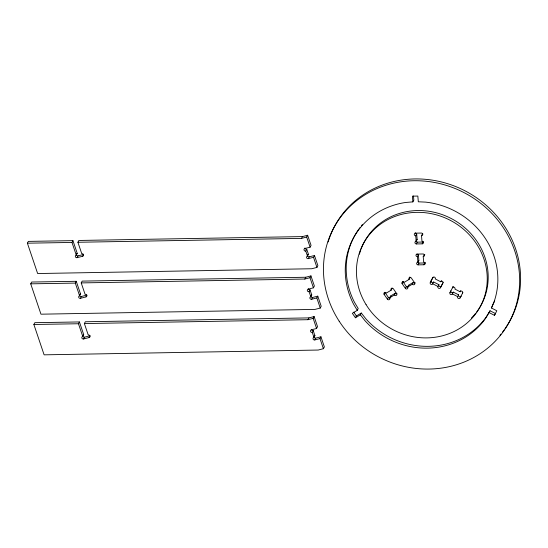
<?xml version="1.0" encoding="UTF-8"?>
<svg xmlns="http://www.w3.org/2000/svg" width="548" height="548" viewBox="0 0 548 548"><rect width="100%" height="100%" fill="white"/><g stroke="black" fill="none" stroke-linecap="round" stroke-linejoin="round"><path stroke-width="0.82" d="M494.467 315.347L496.817 310.771L491.433 307.997L494.118 301.695A77.46 72.021 27.9 0 0 425.563 202.116L418.309 201.787L417.843 196.061L412.411 196.157L412.877 201.883L405.698 202.465A77.46 72.021 27.9 0 0 353.556 304.154L357.262 310.339L352.343 313.292L355.433 317.778L360.351 314.819L361.303 313.024L365.79 318.737A77.46 72.021 27.9 0 0 486.494 316.628L490.035 310.771L495.426 313.545L494.467 315.347L489.083 312.572L485.542 318.429A77.46 72.021 27.9 0 1 364.838 320.539L360.351 314.819M494.734 300.688L491.433 307.997M430.276 282.535L432.776 277.672A1.384 1.288 27.9 0 1 434.591 277.165A1.384 1.288 27.9 0 1 435.235 278.939L440.736 281.775A1.226 1.144 27.9 0 1 442.346 281.316A1.226 1.144 27.9 0 1 442.921 282.898L440.428 287.762A1.384 1.288 27.9 0 1 438.606 288.275A1.384 1.288 27.9 0 1 437.962 286.494L432.742 283.802A1.384 1.288 27.9 0 1 430.92 284.316A1.384 1.288 27.9 0 1 430.276 282.535L433.016 277.261M440.428 287.762L443.161 282.487M449.956 292.673L450.908 290.872A1.384 1.288 27.9 0 0 451.552 292.646A1.384 1.288 27.9 0 0 453.367 292.139L458.594 294.831A1.384 1.288 27.9 0 0 459.238 296.605A1.384 1.288 27.9 0 0 461.053 296.098L460.101 297.893A1.384 1.288 27.9 0 1 458.286 298.407A1.384 1.288 27.9 0 1 457.642 296.626L452.415 293.94A1.384 1.288 27.9 0 1 450.6 294.447A1.384 1.288 27.9 0 1 449.956 292.673L453.045 286.7M460.101 297.893L462.834 292.618M314.47 255.491L317.881 265.609L316.929 267.41L311.757 268.746L37.641 273.541L27.4 243.189L28.352 241.387L72.946 240.647L77.227 253.34L76.275 255.142A1.384 1.288 27.9 0 0 75.405 256.738A1.384 1.288 27.9 0 0 77.131 257.67L82.625 256.252A1.384 1.288 27.9 0 0 83.495 254.649A1.384 1.288 27.9 0 0 81.775 253.724L77.912 242.264L78.864 240.462L302.469 236.599L307.64 235.256L311.059 245.374L310.106 247.175L304.928 248.511A1.384 1.288 27.9 0 0 304.058 250.114A1.384 1.288 27.9 0 0 305.777 251.039L307.49 256.101A1.384 1.288 27.9 0 0 306.62 257.697A1.384 1.288 27.9 0 0 308.339 258.629L313.518 257.293L314.47 255.491L309.291 256.827L308.339 258.629M317.785 296.139L321.197 306.257L320.244 308.058L315.073 309.394L40.956 314.189L30.715 283.837L31.668 282.035L76.261 281.295L80.542 293.988L79.59 295.79A1.384 1.288 27.9 0 0 78.72 297.386A1.384 1.288 27.9 0 0 80.446 298.317L85.94 296.9A1.384 1.288 27.9 0 0 86.81 295.297A1.384 1.288 27.9 0 0 85.091 294.372L81.227 282.912L82.179 281.11L305.784 277.247L310.956 275.904L314.374 286.022L313.415 287.823L308.243 289.159A1.384 1.288 27.9 0 0 307.373 290.762A1.384 1.288 27.9 0 0 309.093 291.687L310.805 296.749A1.384 1.288 27.9 0 0 309.935 298.345A1.384 1.288 27.9 0 0 311.654 299.276L316.833 297.941L317.785 296.139L312.607 297.475L311.654 299.276M76.275 255.142L71.993 242.449L72.946 240.647M320.943 336.794L324.361 346.911L323.402 348.706L318.23 350.042L44.114 354.837L33.873 324.485L34.825 322.683L79.419 321.943L83.7 334.643L82.748 336.438A1.384 1.288 27.9 0 0 81.885 338.041A1.384 1.288 27.9 0 0 83.604 338.972L89.105 337.547A1.384 1.288 27.9 0 0 89.968 335.951A1.384 1.288 27.9 0 0 88.249 335.02L84.385 323.567L85.337 321.765L308.942 317.895L314.114 316.559L317.532 326.677L316.58 328.478L311.401 329.814A1.384 1.288 27.9 0 0 310.531 331.41A1.384 1.288 27.9 0 0 312.257 332.341L313.963 337.397A1.384 1.288 27.9 0 0 313.093 339A1.384 1.288 27.9 0 0 314.812 339.931L319.991 338.589L320.943 336.794L315.771 338.13L314.812 339.931M77.131 257.67L78.083 255.868L83.584 254.45L82.625 256.252M79.59 295.79L75.309 283.097L76.261 281.295M80.446 298.317L81.399 296.516L86.899 295.098L85.94 296.9M82.748 336.438L78.467 323.745L79.419 321.943M83.604 338.972L84.556 337.171L90.057 335.746L89.105 337.547M77.912 242.264L301.516 238.394L302.469 236.599M310.106 247.175L306.688 237.058L307.64 235.256M305.777 251.039L306.736 249.244A1.384 1.288 27.9 0 1 304.948 247.97M307.49 256.101L308.442 254.299L306.736 249.244M81.227 282.912L304.825 279.042L305.784 277.247M313.415 287.823L310.004 277.706L310.956 275.904M309.093 291.687L310.052 289.892A1.384 1.288 27.9 0 1 308.264 288.618M310.805 296.749L311.757 294.947L310.052 289.892M84.385 323.567L307.99 319.696L308.942 317.895M316.58 328.478L313.161 318.361L314.114 316.559M312.257 332.341L313.209 330.54A1.384 1.288 27.9 0 1 311.49 329.608M313.963 337.397L314.915 335.602L313.209 330.54M412.877 201.883L413.829 200.082L413.493 195.992M357.262 310.339L358.214 308.538L354.508 302.352A77.46 72.021 27.9 0 1 358.522 229.571M355.433 317.778L356.385 315.977L361.303 313.024M396.951 293.735A1.384 1.288 27.9 0 1 395.375 293.153L390.601 296.016L389.649 297.817A1.384 1.288 27.9 0 1 389.299 299.612A1.384 1.288 27.9 0 1 387.402 299.167L384.121 294.406L385.08 292.605A1.384 1.288 27.9 0 1 384.915 292.29M422.816 233.818A1.384 1.288 27.9 0 1 422.467 233.873L421.515 235.667L421.967 241.23A1.384 1.288 27.9 0 1 423.433 242.511A1.384 1.288 27.9 0 1 422.179 243.846L416.411 243.942A1.384 1.288 27.9 0 1 414.946 242.661A1.384 1.288 27.9 0 1 416.192 241.332L415.74 235.77L416.692 233.969A1.384 1.288 27.9 0 1 415.233 232.688M416.192 241.332L417.151 239.531L416.692 233.969M384.121 294.406A1.384 1.288 27.9 0 1 384.477 292.605A1.384 1.288 27.9 0 1 386.367 293.057L391.142 290.187L392.094 288.385A1.384 1.288 27.9 0 1 391.936 288.077M416.411 243.942L417.364 242.148L423.138 242.045A1.384 1.288 27.9 0 0 423.481 241.99M387.402 299.167L388.354 297.365L385.08 292.605M389.649 297.817L394.423 294.947L395.375 293.153M422.179 243.846L423.138 242.045M415.24 282.802A1.384 1.288 27.9 0 1 413.343 282.357L408.568 285.227L407.616 287.029A1.384 1.288 27.9 0 1 407.267 288.823A1.384 1.288 27.9 0 1 405.369 288.371L402.095 283.611L403.047 281.809A1.226 1.144 27.9 0 1 402.903 281.535M424.837 254.608A1.384 1.288 27.9 0 1 424.173 254.793L423.22 256.594L423.673 262.149A1.384 1.288 27.9 0 1 425.138 263.437A1.384 1.288 27.9 0 1 423.892 264.766L418.117 264.869A1.384 1.288 27.9 0 1 416.651 263.588A1.384 1.288 27.9 0 1 417.905 262.252L417.446 256.697L418.405 254.895A1.384 1.288 27.9 0 1 417.007 253.95M417.905 262.252L418.857 260.451L418.405 254.895M402.095 283.611A1.226 1.144 27.9 0 1 402.403 282.014A1.226 1.144 27.9 0 1 404.088 282.412L409.109 279.398L410.068 277.596A1.384 1.288 27.9 0 1 409.829 276.946M405.369 288.371L406.328 286.577L403.047 281.809M418.117 264.869L419.069 263.067L424.844 262.971A1.384 1.288 27.9 0 0 425.508 262.78M407.616 287.029L412.391 284.159L413.343 282.357M423.892 264.766L424.844 262.971M432.742 283.802L433.694 282.001L438.921 284.693A1.384 1.288 27.9 0 0 439.558 286.474A1.384 1.288 27.9 0 0 441.38 285.96M437.962 286.494L438.921 284.693M440.736 281.775L441.366 280.569M453.086 286.604L452.449 287.81A1.384 1.288 27.9 0 1 454.265 287.296A1.384 1.288 27.9 0 1 454.909 289.07L460.135 291.762A1.384 1.288 27.9 0 1 461.95 291.255A1.384 1.288 27.9 0 1 462.594 293.029M452.415 293.94L453.367 292.139M457.642 296.626L458.594 294.831M460.135 291.762L460.772 290.563M489.083 312.572L490.035 310.771M301.516 238.394L306.688 237.058M304.825 279.042L310.004 277.706M307.99 319.696L313.161 318.361M27.4 243.189L71.993 242.449M30.715 283.837L75.309 283.097M33.873 324.485L78.467 323.745M353.741 312.134L356.385 315.977M313.518 257.293L316.929 267.41M316.833 297.941L320.244 308.058M319.991 338.589L323.402 348.706M328.129 241.976A99.592 92.598 27.9 0 1 462.855 189.745A99.592 92.598 27.9 0 1 505.037 328.684M504.16 329.923A99.592 92.598 27.9 0 1 502.338 332.348M500.913 334.129A99.592 92.598 27.9 0 1 499.94 335.294M358.974 228.934A77.46 72.021 27.9 0 1 359.913 227.667M361.372 225.81A77.46 72.021 27.9 0 1 362.386 224.598M433.694 282.001A1.384 1.288 27.9 0 1 431.872 282.515A1.384 1.288 27.9 0 1 431.235 280.734M390.512 297.598A1.384 1.288 27.9 0 1 390.251 297.811M389.936 297.948A1.384 1.288 27.9 0 1 388.354 297.365M390.601 296.016A1.384 1.288 27.9 0 1 390.84 296.667M412.391 284.159A1.384 1.288 27.9 0 0 414.288 284.604A1.384 1.288 27.9 0 0 414.637 282.809L411.356 278.048A1.384 1.288 27.9 0 0 409.466 277.603A1.384 1.288 27.9 0 0 409.109 279.398M421.515 235.667A1.384 1.288 27.9 0 0 422.768 234.339A1.384 1.288 27.9 0 0 421.302 233.058L415.528 233.153A1.384 1.288 27.9 0 0 414.274 234.489A1.384 1.288 27.9 0 0 415.74 235.77M391.142 290.187A1.384 1.288 27.9 0 1 391.491 288.392A1.384 1.288 27.9 0 1 393.389 288.837L396.67 293.605A1.384 1.288 27.9 0 1 396.314 295.399A1.384 1.288 27.9 0 1 394.423 294.947M423.22 256.594A1.384 1.288 27.9 0 0 424.474 255.265A1.384 1.288 27.9 0 0 423.008 253.977L417.234 254.08A1.384 1.288 27.9 0 0 415.987 255.409A1.384 1.288 27.9 0 0 417.446 256.697M407.904 287.159A1.384 1.288 27.9 0 1 406.328 286.577M408.568 285.227A1.384 1.288 27.9 0 1 408.808 285.878M417.364 242.148A1.384 1.288 27.9 0 1 415.898 240.86M416.22 239.928A1.384 1.288 27.9 0 1 416.487 239.716M416.802 239.579A1.384 1.288 27.9 0 1 417.151 239.531M419.069 263.067A1.384 1.288 27.9 0 1 417.679 262.122M418.508 260.506A1.384 1.288 27.9 0 1 418.857 260.451M361.146 248.826A66.397 61.732 27.9 0 1 452.497 219.2A66.397 61.732 27.9 0 1 476.692 311.935M475.698 313.216A66.397 61.732 27.9 0 1 474.678 314.477M474.15 315.093A66.397 61.732 27.9 0 1 471.39 318.066M359.406 254.217A66.397 61.732 27.9 0 1 360.865 249.587M78.083 255.868A1.384 1.288 27.9 0 1 76.295 254.601M76.439 253.95A1.384 1.288 27.9 0 1 77.227 253.34M309.291 256.827A1.384 1.288 27.9 0 1 307.51 255.56M307.647 254.909A1.384 1.288 27.9 0 1 307.853 254.635M308.12 254.43A1.384 1.288 27.9 0 1 308.442 254.299M81.399 296.516A1.384 1.288 27.9 0 1 79.611 295.249M79.755 294.598A1.384 1.288 27.9 0 1 80.542 293.988M312.607 297.475A1.384 1.288 27.9 0 1 310.819 296.208M310.963 295.557A1.384 1.288 27.9 0 1 311.757 294.947M84.556 337.171A1.384 1.288 27.9 0 1 82.796 335.561M83.111 334.979A1.384 1.288 27.9 0 1 83.7 334.643M315.771 338.13A1.384 1.288 27.9 0 1 313.983 336.862M314.326 335.938A1.384 1.288 27.9 0 1 314.915 335.602M339.185 321.203A99.592 92.598 27.9 0 0 508.887 322.765A99.592 92.598 27.9 0 0 416.59 180.73A99.592 92.598 27.9 0 0 339.185 321.203M366.071 304.633A66.397 61.732 27.9 0 0 479.315 308.353A66.397 61.732 27.9 0 0 420.145 212.371A66.397 61.732 27.9 0 0 366.071 304.633"/></g></svg>
